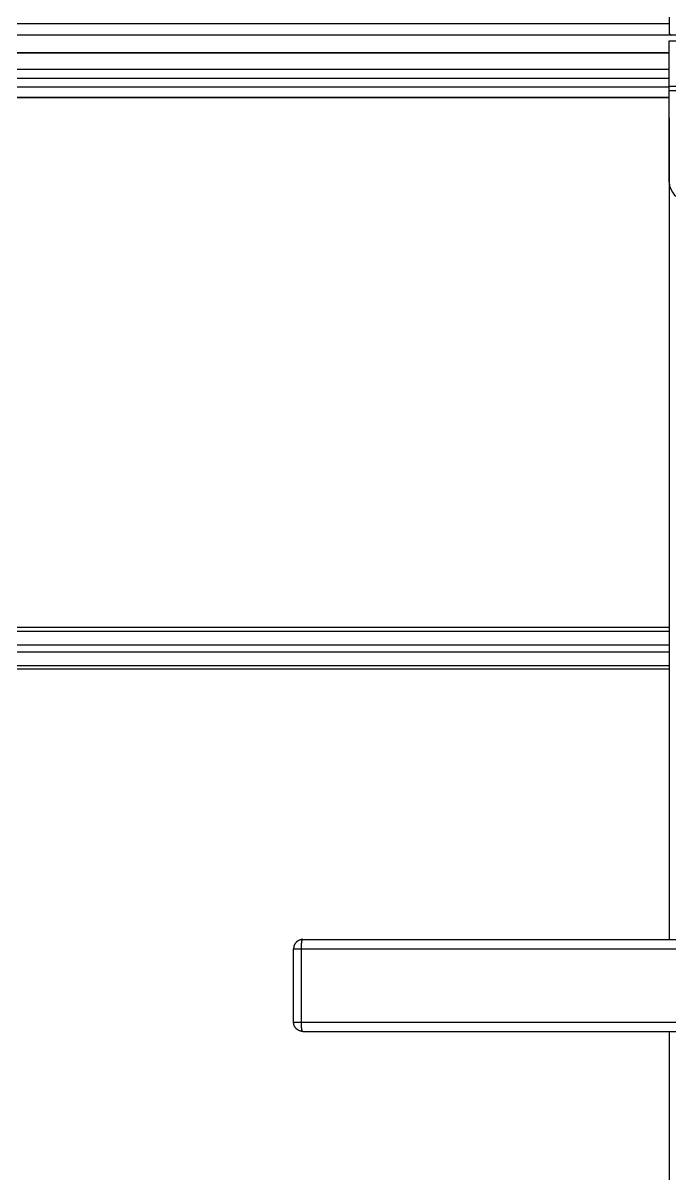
# Model space of a CAD drawing. Header units: millimetres. Extents: x 21899 to 38731, y -5425 to 3612.
# Drawn here: x 23985.1 to 24125.8, y 1293.6 to 1544.2 of the extents above; entities that cross this region are included whole.
import ezdxf

# ---------------------------------------------------------------- set-up
doc = ezdxf.new("R2010")
doc.units = ezdxf.units.MM

msp = doc.modelspace()

# ---------------------------------------------------------------- linework, layer by layer
at = {"color": 3, "linetype": 'Continuous'}
for p, q in [((24125.55988160016, 1579.58536165956), (24125.55988160016, 1542.08536165956)), ((24125.60988160015, 1540.28536165956), (24136.10988160015, 1540.28536165956)), ((24125.60988160015, 1509.58536165956), (24125.60988160015, 1540.285317067261))]:
    msp.add_line(p, q, dxfattribs=at)
at = {"color": 9, "linetype": 'Continuous'}
for p, q in [((24125.55988160016, 1544.01206165956), (23308.65988160015, 1544.01206165956)), ((24178.60988160015, 1541.577035249058), (23297.86901311613, 1541.577035249058)), ((24125.60988160016, 1537.731890083858), (23308.60988160015, 1537.731890083858)), ((24125.60988160016, 1534.08536165956), (23308.60988160015, 1534.08536165956)), ((23308.60988160015, 1530.302478225858), (24125.60988160016, 1530.302478225858)), ((24125.60988160015, 1530.436498033458), (24136.10988160015, 1530.436498033458)), ((24125.60988160015, 1529.490265978362), (24136.10988160015, 1529.490265978362)), ((23308.60988160015, 1527.97299689976), (24125.60988160016, 1527.97299689976)), ((24125.60988160015, 1412.607327452657), (23308.60988160015, 1412.607327452657)), ((23308.60988160015, 1411.830870317361), (24125.60988160015, 1411.830870317361)), ((23308.60988160015, 1408.861818794961), (24125.60988160015, 1408.861818794961)), ((23308.60988160015, 1407.30890452426), (24125.60988160015, 1407.30890452426)), ((23308.60988160015, 1404.33985300186), (24125.60988160015, 1404.33985300186)), ((24125.60988160015, 1403.56339586656), (23308.60988160015, 1403.56339586656)), ((24043.91128335096, 1342.685361659562), (24148.60988160015, 1342.685361659562)), ((24045.60021013916, 1326.685361659562), (24045.60021013916, 1342.685361659562)), ((24043.91128335096, 1326.685361659562), (24148.60988160015, 1326.685361659562))]:
    msp.add_line(p, q, dxfattribs=at)
at = {"color": 7, "linetype": 'Continuous'}
for p, q in [((24125.60988160016, 1537.635361659559), (23308.60988160015, 1537.635361659559)), ((24125.60988160016, 1532.085361659563), (23308.60988160015, 1532.085361659563)), ((24125.60988160016, 1528.005061659562), (23308.60988160015, 1528.005061659562)), ((24125.60988160015, 1523.58536165956), (24125.60988160015, 1441.841719824704)), ((24125.60988160015, 1441.841719824704), (24125.60988160015, 1344.685361659562)), ((24045.91128335096, 1344.685361659562), (24148.09687744036, 1344.685361659562)), ((24043.91128335096, 1326.685361659562), (24043.91128335096, 1342.685361659562)), ((24045.91128335096, 1324.685361659562), (24148.09687744036, 1324.685361659562)), ((24125.60988160015, 1324.685361659562), (24125.60988160015, 1209.340779212085))]:
    msp.add_line(p, q, dxfattribs=at)
for points in [[(24045.91128335096, 1344.685361659562), (24045.85572246976, 1344.684589757759), (24045.80003418746, 1344.68226516846), (24045.74425865096, 1344.678375144162), (24045.69011146306, 1344.673094789559), (24045.63558870666, 1344.666268639558), (24045.58060181266, 1344.65783465566), (24045.52770001256, 1344.648232980559), (24045.47435124736, 1344.637050758058), (24045.42048284376, 1344.624205351662), (24045.36836475595, 1344.610261500959), (24045.31671325625, 1344.594939205159), (24045.26462791706, 1344.577935766458), (24045.21292515946, 1344.559473672358), (24045.16360902366, 1344.54035036586), (24045.11389678976, 1344.51953031926), (24045.06373840725, 1344.49689900906), (24045.01441169756, 1344.472991721261), (24044.96608695596, 1344.44791769416), (24044.91816687105, 1344.421368473362), (24044.87083105085, 1344.393418746258), (24044.82451006156, 1344.364326762759), (24044.77960154055, 1344.334390549659), (24044.73480849805, 1344.302738214559), (24044.69037046056, 1344.269461313659), (24044.64853551276, 1344.23631875026), (24044.60689610806, 1344.201466511062), (24044.56550774835, 1344.164850769957), (24044.52617155846, 1344.12809008946), (24044.48771906186, 1344.090162255758), (24044.44964402236, 1344.05050285126), (24044.41238625305, 1344.009486838659), (24044.37676576465, 1343.968036901959), (24044.34190227836, 1343.925137062259), (24044.30831663146, 1343.881395813059), (24044.27580049315, 1343.83653315936), (24044.24499828386, 1343.791478323961), (24044.21514427855, 1343.745131562559), (24044.18629104626, 1343.697488899059), (24044.15908972596, 1343.649632109562), (24044.13326454486, 1343.60113953946), (24044.10853678096, 1343.551447570062), (24044.08529561046, 1343.501308209161), (24044.06345676456, 1343.45056549296), (24044.04286509445, 1343.398813282962), (24044.02374897245, 1343.346583233659), (24044.00613913766, 1343.293987592857), (24043.98991183436, 1343.240637712759), (24043.97516075245, 1343.18678890626), (24043.96195202565, 1343.13269529846), (24043.95021935836, 1343.078080410261), (24043.93999334356, 1343.02302377926), (24043.93130546535, 1342.967651532959), (24043.92417276506, 1342.912058637157), (24043.91859427915, 1342.856213242361), (24043.91457944056, 1342.80013750256), (24043.91214169915, 1342.743950533259), (24043.91128335096, 1342.685361659562)], [(24045.91128335096, 1324.685361659562), (24045.85586054376, 1324.686129728958), (24045.80027244906, 1324.688444891261), (24045.74516692686, 1324.69227226526), (24045.69070217425, 1324.69756289096), (24045.63580087185, 1324.70442516296), (24045.58203999886, 1324.712648093162), (24045.52830996575, 1324.722371240259), (24045.47405693746, 1324.733738472758), (24045.42178330915, 1324.74618923066), (24045.36916805796, 1324.760235427559), (24045.31605832936, 1324.77598815666), (24045.26539978046, 1324.79252399796), (24045.21434455145, 1324.810721344758), (24045.16286444155, 1324.830673239361), (24045.11368355805, 1324.85128571506), (24045.06466983355, 1324.873388825359), (24045.01533947066, 1324.897266426262), (24044.96730394436, 1324.92215353806), (24044.92076806506, 1324.947869366457), (24044.87406902095, 1324.97533638676), (24044.82726342406, 1325.00461753926), (24044.78322131016, 1325.03385445946), (24044.73959179476, 1325.064516541359), (24044.69597345455, 1325.096959363058), (24044.65239641115, 1325.13126910356), (24044.61139292676, 1325.165399526759), (24044.57054698586, 1325.201304383259), (24044.53035775266, 1325.238625853759), (24044.49180300195, 1325.276434571759), (24044.45362197475, 1325.315973726058), (24044.41660958006, 1325.356471025058), (24044.38112083665, 1325.39749416646), (24044.34626044385, 1325.44008927956), (24044.31269586265, 1325.483480616262), (24044.28061208826, 1325.52738444346), (24044.24932952336, 1325.57274785636), (24044.21930907026, 1325.61895506096), (24044.19088040465, 1325.665452985959), (24044.16342880716, 1325.713248243461), (24044.13715903315, 1325.76206165156), (24044.11259849566, 1325.810871641759), (24044.08917012086, 1325.860799122958), (24044.06694177356, 1325.911795795459), (24044.04637935926, 1325.962773878258), (24044.02713441045, 1326.014554108762), (24044.00921580176, 1326.067187704659), (24043.99280061646, 1326.120185582862), (24043.97787723756, 1326.173560134957), (24043.96438461696, 1326.227556767059), (24043.95237224625, 1326.28204133546), (24043.94189845685, 1326.336759968457), (24043.93293710976, 1326.391855015761), (24043.92550924765, 1326.447241499358), (24043.91961384426, 1326.503008770858), (24043.91528363516, 1326.558929327559), (24043.91252571886, 1326.614878127657), (24043.91133410606, 1326.671113220458), (24043.91128335096, 1326.685361659562)]]:
    msp.add_lwpolyline(points, dxfattribs=at)
at = {"color": 3, "linetype": 'Continuous'}
for centre, radius in [((24126.05988160016, 1542.08536165956), 0.5), ((24129.60988160015, 1509.58536165956), 4)]:
    msp.add_arc(centre, radius, 180, 270, dxfattribs=at)
at = {"color": 9, "linetype": 'Continuous'}
for points, start_tangent, end_tangent in [([(24045.60021013916, 1342.685361659558), (24045.60033250636, 1342.741453992461), (24045.60069951315, 1342.797502379162), (24045.60131087126, 1342.85346253946), (24045.60216609915, 1342.90929044686), (24045.60326452435, 1342.96494217886), (24045.60460528245, 1343.020373951662), (24045.60618731886, 1343.075542154362), (24045.60800938866, 1343.13040338366), (24045.61007005846, 1343.184914477457), (24045.61236770706, 1343.23903254946), (24045.61490052676, 1343.292715022359), (24045.61766652486, 1343.345919661562), (24045.62066352526, 1343.398604608559), (24045.62388916995, 1343.45072841346), (24045.62734092136, 1343.502250068159), (24045.63101606366, 1343.553129037962), (24045.63491170556, 1343.60332529416), (24045.63902478205, 1343.652799344858), (24045.64335205726, 1343.701512266558), (24045.64789012675, 1343.749425734361), (24045.65263542016, 1343.796502052559), (24045.65758420416, 1343.842704184059), (24045.66273258536, 1343.887995779358), (24045.66807651316, 1343.932341205462), (24045.67361178326, 1343.975705573557), (24045.67933404085, 1344.018054767159), (24045.68523878396, 1344.05935546786), (24045.69132136706, 1344.099575182558), (24045.69757700466, 1344.13868226856), (24045.70400077516, 1344.17664595836), (24045.71058762476, 1344.213436384158), (24045.71733237106, 1344.24902460126), (24045.72422970786, 1344.283382610662), (24045.73127420866, 1344.316483381259), (24045.73846033106, 1344.348300871159), (24045.74578242165, 1344.378810047961), (24045.75323471955, 1344.407986908762), (24045.76081136186, 1344.43580849866), (24045.76850638755, 1344.462252929159), (24045.77631374275, 1344.487299395161), (24045.78422728486, 1344.510928191357), (24045.79224078795, 1344.53312072796), (24045.80034794756, 1344.55385954486), (24045.80854238526, 1344.573128326057), (24045.81681765416, 1344.590911911862), (24045.82516724366, 1344.607196310961), (24045.83358458486, 1344.621968711759), (24045.84206305526, 1344.635217492058), (24045.85059598456, 1344.646932228359), (24045.85917665956, 1344.657103704259), (24045.86779832926, 1344.66572391726), (24045.87645421096, 1344.672786085459), (24045.88513749346, 1344.678284652862), (24045.89384134876, 1344.682215293262), (24045.90255892066, 1344.684574914259), (24045.91128335096, 1344.685361659558)], (0, 1), (1, 0)), ([(24045.91128335096, 1324.685361659558), (24045.90255893856, 1324.686148401761), (24045.89384136646, 1324.688508019757), (24045.88513751116, 1324.692438657057), (24045.87645422865, 1324.697937221259), (24045.86779834685, 1324.704999386358), (24045.85917667716, 1324.713619596358), (24045.85059600206, 1324.723791069158), (24045.84206307265, 1324.735505802459), (24045.83358460206, 1324.748754579658), (24045.82516726076, 1324.763526977458), (24045.81681767116, 1324.779811373559), (24045.80854240205, 1324.797594956359), (24045.80034796426, 1324.816863734657), (24045.79224080445, 1324.83760254876), (24045.78422730116, 1324.859795082357), (24045.77631375886, 1324.883423875759), (24045.76850640346, 1324.90847033896), (24045.76081137745, 1324.934914766662), (24045.75323473496, 1324.962736353958), (24045.74578243676, 1324.991913212059), (24045.73846034596, 1325.022422386257), (24045.73127422316, 1325.05423987356), (24045.72422972215, 1325.087340641661), (24045.71733238506, 1325.12169864856), (24045.71058763836, 1325.157286863261), (24045.70400078855, 1325.194077286662), (24045.69757701766, 1325.232040974257), (24045.69132137975, 1325.27114805796), (24045.68523879626, 1325.311367770559), (24045.67933405276, 1325.352668469157), (24045.67361179476, 1325.39501766066), (24045.66807652426, 1325.438382026859), (24045.66273259606, 1325.482727450959), (24045.65758421455, 1325.528019044457), (24045.65263543016, 1325.57422117416), (24045.64789013626, 1325.621297490659), (24045.64335206636, 1325.669210956858), (24045.63902479065, 1325.71792387696), (24045.63491171376, 1325.767397926258), (24045.63101607135, 1325.81759418096), (24045.62734092866, 1325.86847314956), (24045.62388917676, 1325.91999480296), (24045.62066353155, 1325.972118606758), (24045.61766653076, 1326.02480355266), (24045.61490053216, 1326.07800819086), (24045.61236771206, 1326.13169066286), (24045.61007006295, 1326.185808733961), (24045.60800939266, 1326.240319827059), (24045.60618732236, 1326.295181055659), (24045.60460528546, 1326.35034925786), (24045.60326452686, 1326.40578103016), (24045.60216610115, 1326.46143276176), (24045.60131087276, 1326.517260668861), (24045.60069951416, 1326.573220828959), (24045.60033250686, 1326.62926921546), (24045.60021013916, 1326.685361659558)], (-1, 0), (0, 1))]:
    msp.add_spline(points, degree=3, dxfattribs=dict(at, start_tangent=start_tangent, end_tangent=end_tangent))

doc.saveas('drawing.dxf')
